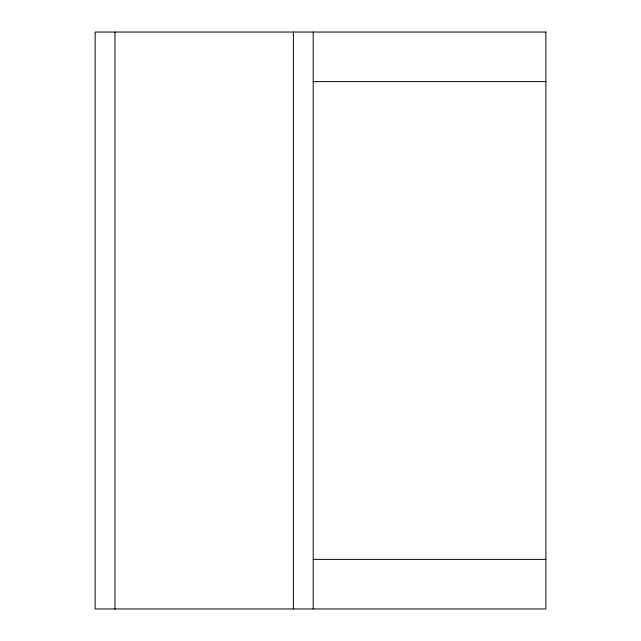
<?xml version="1.0" encoding="UTF-8"?>
<svg xmlns="http://www.w3.org/2000/svg" width="641" height="641" viewBox="0 0 641 641"><rect width="100%" height="100%" fill="white"/><g stroke="black" fill="none" stroke-linecap="round" stroke-linejoin="round"><path stroke-width="0.96" d="M313.209 81.615L545.868 81.615M313.209 559.385L545.868 559.385M313.209 32.05L313.209 608.95M293.378 32.05L293.378 608.95M114.955 32.05L114.955 608.95M545.868 32.05L95.132 32.05L95.132 608.95L545.868 608.95L545.868 32.05"/></g></svg>
